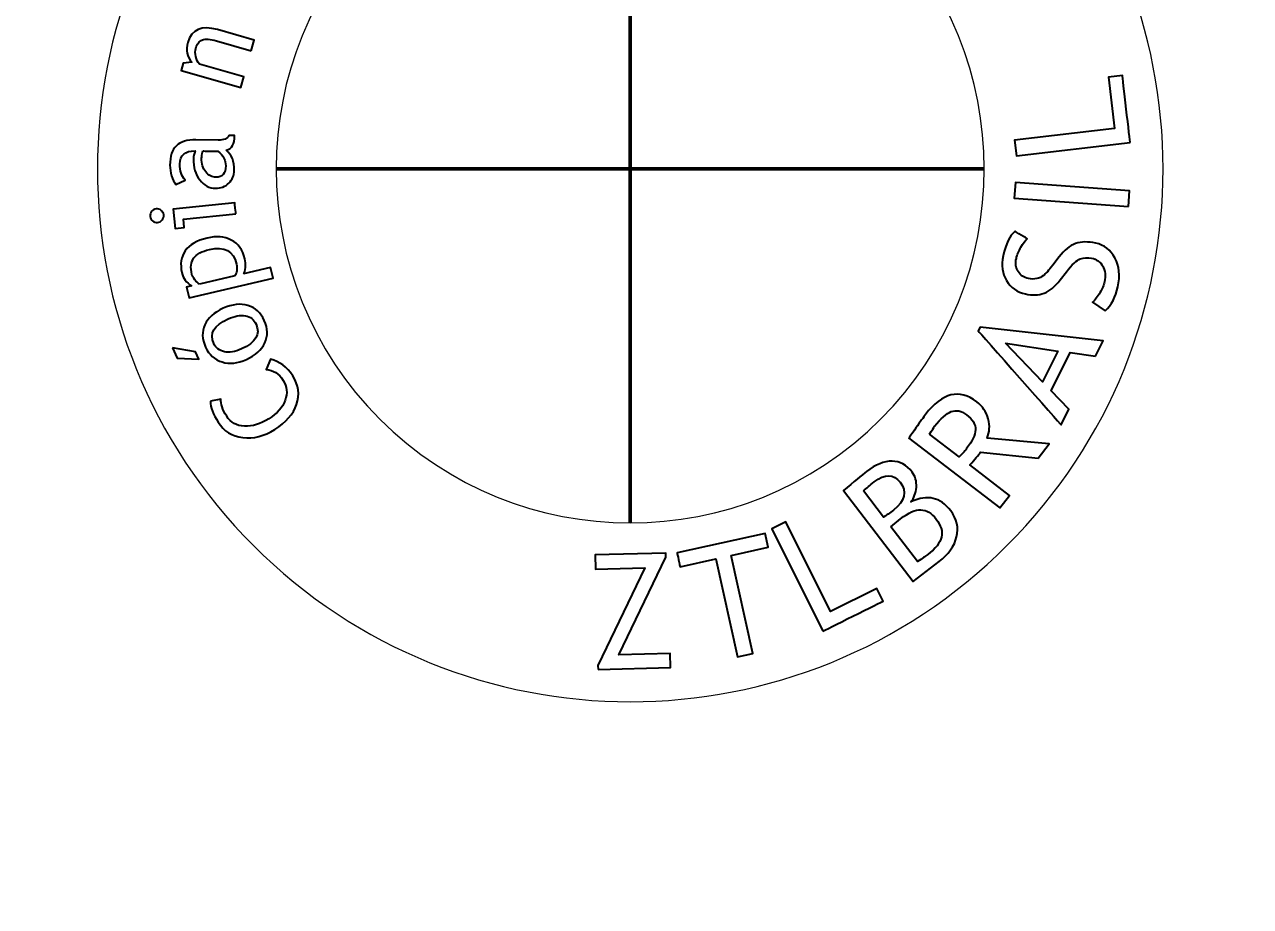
# Model space of a CAD drawing. Header units: millimetres. Extents: x -787 to 5188, y 1170 to 5225.
# Drawn here: x 5008.86 to 5054.88, y 1401.55 to 1434.66 of the extents above; entities that cross this region are included whole.
import ezdxf

# ---------------------------------------------------------------- set-up
doc = ezdxf.new("R2010")
doc.units = ezdxf.units.MM
doc.layers.add('AM_5', color=1, linetype='Continuous', lineweight=25)
doc.layers.add('Camada 1', color=7, linetype='Continuous')
doc.styles.get("Standard").update_dxf_attribs({"font": 'arial.ttf'})
doc.dimstyles.get("Standard").update_dxf_attribs({"dimtxt": 0.18, "dimasz": 0.18, "dimexe": 0.18, "dimexo": 0.0625, "dimgap": 0.09, "dimtad": 0, "dimtih": 1, "dimtoh": 1, "dimdec": 4, "dimzin": 0, "dimdsep": 46, "dimtxsty": 'Standard', "dimcen": 0.09, "dimadec": 0, "dimazin": 0, "dimtfac": 1, "dimtdec": 4, "dimtofl": 0, "dimtmove": 0, "dimatfit": 3, "dimfxl": 1, "dimtolj": 1, "dimtzin": 0, "dimarcsym": 0})

# ---------------------------------------------------------------- blocks, each defined once
blk = doc.blocks.new('*D208')
at = {"layer": 'AM_5', "color": 0, "lineweight": -2, "transparency": 16777216}
for p, q in [((5085.539, 1386.483), (5103.06, 1390.415)), ((5090.81, 1342.248), (5108.4, 1342.248))]:
    blk.add_line(p, q, dxfattribs=at)
blk.add_arc((4888.471, 1342.248), 218.678, 0.65503, 11.99615, dxfattribs=at)
at = {"layer": 'AM_5', "color": 0, "transparency": 16777216}
for points in [[(5101.967, 1387.61), (5102.781, 1387.788), (5101.841, 1390.142)], [(5107.552, 1344.75), (5106.719, 1344.745), (5107.15, 1342.248)]]:
    blk.add_solid(points, dxfattribs=at)
at = {"layer": 'Defpoints', "color": 0, "transparency": 16777216}
for p in [(5085.539, 1386.483), (5060.34, 1380.826), (5106.558, 1358.328), (5052.854, 1342.248), (5090.81, 1342.248)]:
    blk.add_point(p, dxfattribs=at)

msp = doc.modelspace()

# ---------------------------------------------------------------- linework, layer by layer
at = {"layer": 'Camada 1', "lineweight": 20}
for points in [[(5017.45581, 1443.38014), (5025.2663, 1451.19063), (5037.92959, 1451.19063), (5045.74008, 1443.38014), (5045.74008, 1443.38014), (5053.55057, 1435.56966), (5053.55057, 1422.90636), (5045.74008, 1415.09587), (5045.74008, 1415.09587), (5037.92959, 1407.28538), (5025.2663, 1407.28538), (5017.45581, 1415.09587), (5017.45581, 1415.09587), (5009.64532, 1422.90636), (5009.64532, 1435.56966), (5017.45581, 1443.38014)], [(5022.2012, 1438.63475), (5027.39087, 1443.82442), (5035.80502, 1443.82442), (5040.99469, 1438.63475), (5040.99469, 1438.63475), (5046.18436, 1433.44508), (5046.18436, 1425.03094), (5040.99469, 1419.84127), (5040.99469, 1419.84127), (5035.80502, 1414.6516), (5027.39087, 1414.6516), (5022.2012, 1419.84127), (5022.2012, 1419.84127), (5017.01153, 1425.03094), (5017.01153, 1433.44508), (5022.2012, 1438.63475)]]:
    msp.add_open_spline(points, degree=3, knots=[0, 0, 0, 0, 0.2, 0.2, 0.2, 0.2, 0.4, 0.4, 0.4, 0.4, 0.6, 0.6, 0.6, 0.6, 1, 1, 1, 1], dxfattribs=at)
at = {"layer": 'Camada 1', "lineweight": 50}
for points in [[(5031.59794, 1415.9584), (5031.59794, 1415.9584), (5031.59794, 1442.51762), (5031.59794, 1442.51762)], [(5018.31834, 1429.23801), (5018.31834, 1429.23801), (5044.87755, 1429.23801), (5044.87755, 1429.23801)]]:
    msp.add_open_spline(points, degree=3, dxfattribs=at)
at = {"layer": 'Camada 1'}
for points, knots in [([(5017.37272, 1433.66909), (5017.37272, 1433.66909), (5016.06953, 1434.04372), (5016.06953, 1434.04372), (5016.06953, 1434.04372), (5015.83123, 1434.11217), (5015.6541, 1434.12454), (5015.53785, 1434.07999), (5015.53785, 1434.07999), (5015.42167, 1434.03608), (5015.3393, 1433.92924), (5015.29093, 1433.76095), (5015.29093, 1433.76095), (5015.26484, 1433.67037), (5015.2647, 1433.56769), (5015.29036, 1433.45293), (5015.29036, 1433.45293), (5015.31702, 1433.33873), (5015.3615, 1433.24334), (5015.4262, 1433.16761), (5015.4262, 1433.16761), (5015.4262, 1433.16761), (5017.09101, 1432.68904), (5017.09101, 1432.68904), (5017.09101, 1432.68904), (5017.09101, 1432.68904), (5016.9766, 1432.29094), (5016.9766, 1432.29094), (5016.9766, 1432.29094), (5016.9766, 1432.29094), (5014.73833, 1432.93441), (5014.73833, 1432.93441), (5014.73833, 1432.93441), (5014.73833, 1432.93441), (5014.81639, 1433.20622), (5014.81639, 1433.20622), (5014.81639, 1433.20622), (5014.81639, 1433.20622), (5015.1406, 1433.24886), (5015.1406, 1433.24886), (5015.1406, 1433.24886), (5014.95795, 1433.44353), (5014.90881, 1433.68925), (5014.9943, 1433.98673), (5014.9943, 1433.98673), (5015.13544, 1434.4776), (5015.50419, 1434.63719), (5016.1012, 1434.46558), (5016.1012, 1434.46558), (5016.1012, 1434.46558), (5017.4872, 1434.06712), (5017.4872, 1434.06712), (5017.4872, 1434.06712), (5017.4872, 1434.06712), (5017.37272, 1433.66909), (5017.37272, 1433.66909)], [0, 0, 0, 0, 0.06666667, 0.06666667, 0.06666667, 0.06666667, 0.13333333, 0.13333333, 0.13333333, 0.13333333, 0.2, 0.2, 0.2, 0.2, 0.26666667, 0.26666667, 0.26666667, 0.26666667, 0.33333333, 0.33333333, 0.33333333, 0.33333333, 0.4, 0.4, 0.4, 0.4, 0.46666667, 0.46666667, 0.46666667, 0.46666667, 0.53333333, 0.53333333, 0.53333333, 0.53333333, 0.6, 0.6, 0.6, 0.6, 0.66666667, 0.66666667, 0.66666667, 0.66666667, 0.73333333, 0.73333333, 0.73333333, 0.73333333, 0.8, 0.8, 0.8, 0.8, 0.86666667, 0.86666667, 0.86666667, 0.86666667, 1, 1, 1, 1]), ([(5050.36293, 1430.22676), (5050.36293, 1430.22676), (5046.09137, 1429.72987), (5046.09137, 1429.72987), (5046.09137, 1429.72987), (5046.09137, 1429.72987), (5046.02328, 1430.31529), (5046.02328, 1430.31529), (5046.02328, 1430.31529), (5046.02328, 1430.31529), (5049.7691, 1430.75101), (5049.7691, 1430.75101), (5049.7691, 1430.75101), (5049.7691, 1430.75101), (5049.5446, 1432.68077), (5049.5446, 1432.68077), (5049.5446, 1432.68077), (5049.5446, 1432.68077), (5050.07033, 1432.74194), (5050.07033, 1432.74194), (5050.07033, 1432.74194), (5050.07033, 1432.74194), (5050.36293, 1430.22676), (5050.36293, 1430.22676)], [0, 0, 0, 0, 0.14285714, 0.14285714, 0.14285714, 0.14285714, 0.28571429, 0.28571429, 0.28571429, 0.28571429, 0.42857143, 0.42857143, 0.42857143, 0.42857143, 0.57142857, 0.57142857, 0.57142857, 0.57142857, 0.71428571, 0.71428571, 0.71428571, 0.71428572, 1, 1, 1, 1]), ([(5016.43418, 1429.93946), (5016.63995, 1429.77216), (5016.74078, 1429.51774), (5016.73661, 1429.17783), (5016.73661, 1429.17783), (5016.73435, 1428.99526), (5016.66562, 1428.838), (5016.53113, 1428.70605), (5016.53113, 1428.70605), (5016.39663, 1428.5734), (5016.23117, 1428.50863), (5016.0329, 1428.51103), (5016.0329, 1428.51103), (5015.79616, 1428.514), (5015.59789, 1428.6195), (5015.43645, 1428.82789), (5015.43645, 1428.82789), (5015.27566, 1429.0362), (5015.19717, 1429.29981), (5015.20106, 1429.61978), (5015.20106, 1429.61978), (5015.20219, 1429.70661), (5015.22262, 1429.80511), (5015.26258, 1429.91436), (5015.26258, 1429.91436), (5014.88569, 1429.91902), (5014.69512, 1429.75363), (5014.69102, 1429.41747), (5014.69102, 1429.41747), (5014.68784, 1429.15917), (5014.75509, 1428.96012), (5014.89297, 1428.81898), (5014.89297, 1428.81898), (5014.89297, 1428.81898), (5014.54345, 1428.64948), (5014.54345, 1428.64948), (5014.54345, 1428.64948), (5014.48059, 1428.72903), (5014.42769, 1428.83793), (5014.38414, 1428.97666), (5014.38414, 1428.97666), (5014.34065, 1429.11589), (5014.31915, 1429.24826), (5014.32071, 1429.37455), (5014.32071, 1429.37455), (5014.32488, 1429.7122), (5014.40507, 1429.95685), (5014.56056, 1430.10782), (5014.56056, 1430.10782), (5014.71605, 1430.25879), (5014.96114, 1430.33233), (5015.29673, 1430.32823), (5015.29673, 1430.32823), (5015.29673, 1430.32823), (5016.13232, 1430.31797), (5016.13232, 1430.31797), (5016.13232, 1430.31797), (5016.33639, 1430.31543), (5016.47364, 1430.37461), (5016.54336, 1430.49553), (5016.54336, 1430.49553), (5016.54336, 1430.49553), (5016.74828, 1430.49298), (5016.74828, 1430.49298), (5016.74828, 1430.49298), (5016.74623, 1430.32448), (5016.72091, 1430.19861), (5016.67241, 1430.11617), (5016.67241, 1430.11617), (5016.62383, 1430.0328), (5016.54449, 1429.97439), (5016.43418, 1429.93946)], [0, 0, 0, 0, 0.05263158, 0.05263158, 0.05263158, 0.05263158, 0.10526316, 0.10526316, 0.10526316, 0.10526316, 0.15789474, 0.15789474, 0.15789474, 0.15789474, 0.21052632, 0.21052632, 0.21052632, 0.21052632, 0.26315789, 0.26315789, 0.26315789, 0.2631579, 0.31578947, 0.31578947, 0.31578947, 0.31578947, 0.36842105, 0.36842105, 0.36842105, 0.36842105, 0.42105263, 0.42105263, 0.42105263, 0.42105263, 0.47368421, 0.47368421, 0.47368421, 0.47368421, 0.52631579, 0.52631579, 0.52631579, 0.52631579, 0.57894737, 0.57894737, 0.57894737, 0.57894737, 0.63157895, 0.63157895, 0.63157895, 0.63157895, 0.68421053, 0.68421053, 0.68421053, 0.68421053, 0.73684211, 0.73684211, 0.73684211, 0.73684211, 0.78947368, 0.78947368, 0.78947368, 0.78947369, 0.84210526, 0.84210526, 0.84210526, 0.84210526, 0.89473684, 0.89473684, 0.89473684, 0.89473684, 1, 1, 1, 1]), ([(5015.55645, 1429.91082), (5015.5252, 1429.78128), (5015.50929, 1429.69027), (5015.50865, 1429.6383), (5015.50865, 1429.6383), (5015.50603, 1429.43048), (5015.55822, 1429.25979), (5015.66414, 1429.12714), (5015.66414, 1429.12714), (5015.77014, 1428.99455), (5015.89706, 1428.92688), (5016.04386, 1428.92504), (5016.04386, 1428.92504), (5016.28661, 1428.922), (5016.41, 1429.06307), (5016.41353, 1429.34733), (5016.41353, 1429.34733), (5016.41608, 1429.55578), (5016.31899, 1429.74112), (5016.12206, 1429.90382), (5016.12206, 1429.90382), (5016.12206, 1429.90382), (5015.55645, 1429.91082), (5015.55645, 1429.91082)], [0, 0, 0, 0, 0.14285714, 0.14285714, 0.14285714, 0.14285714, 0.28571429, 0.28571429, 0.28571429, 0.28571429, 0.42857143, 0.42857143, 0.42857143, 0.42857143, 0.57142857, 0.57142857, 0.57142857, 0.57142857, 0.71428571, 0.71428571, 0.71428571, 0.71428572, 1, 1, 1, 1]), ([(5050.29958, 1427.82217), (5050.29958, 1427.82217), (5046.01069, 1428.13542), (5046.01069, 1428.13542), (5046.01069, 1428.13542), (5046.01069, 1428.13542), (5046.05361, 1428.72324), (5046.05361, 1428.72324), (5046.05361, 1428.72324), (5046.05361, 1428.72324), (5050.3425, 1428.40999), (5050.3425, 1428.40999), (5050.3425, 1428.40999), (5050.3425, 1428.40999), (5050.29958, 1427.82217), (5050.29958, 1427.82217)], [0, 0, 0, 0, 0.2, 0.2, 0.2, 0.2, 0.4, 0.4, 0.4, 0.4, 0.6, 0.6, 0.6, 0.6, 1, 1, 1, 1]), ([(5016.7953, 1427.55304), (5016.7953, 1427.55304), (5014.82367, 1427.35371), (5014.82367, 1427.35371), (5014.82367, 1427.35371), (5014.82367, 1427.35371), (5014.85592, 1427.03466), (5014.85592, 1427.03466), (5014.85592, 1427.03466), (5014.85592, 1427.03466), (5014.51036, 1426.99966), (5014.51036, 1426.99966), (5014.51036, 1426.99966), (5014.51036, 1426.99966), (5014.43646, 1427.73074), (5014.43646, 1427.73074), (5014.43646, 1427.73074), (5014.43646, 1427.73074), (5016.75365, 1427.96508), (5016.75365, 1427.96508), (5016.75365, 1427.96508), (5016.75365, 1427.96508), (5016.7953, 1427.55304), (5016.7953, 1427.55304)], [0, 0, 0, 0, 0.14285714, 0.14285714, 0.14285714, 0.14285714, 0.28571429, 0.28571429, 0.28571429, 0.28571429, 0.42857143, 0.42857143, 0.42857143, 0.42857143, 0.57142857, 0.57142857, 0.57142857, 0.57142857, 0.71428571, 0.71428571, 0.71428571, 0.71428572, 1, 1, 1, 1]), ([(5013.57775, 1427.45737), (5013.57068, 1427.52766), (5013.5897, 1427.59066), (5013.63418, 1427.64589), (5013.63418, 1427.64589), (5013.67936, 1427.70041), (5013.73664, 1427.73166), (5013.80523, 1427.73859), (5013.80523, 1427.73859), (5013.87622, 1427.7458), (5013.9393, 1427.72671), (5013.99445, 1427.6823), (5013.99445, 1427.6823), (5014.04904, 1427.63705), (5014.08036, 1427.57914), (5014.08736, 1427.50892), (5014.08736, 1427.50892), (5014.09436, 1427.43955), (5014.07527, 1427.37719), (5014.03094, 1427.32196), (5014.03094, 1427.32196), (5013.98561, 1427.26744), (5013.9277, 1427.23612), (5013.85678, 1427.22898), (5013.85678, 1427.22898), (5013.78663, 1427.22191), (5013.72356, 1427.24015), (5013.66989, 1427.28477), (5013.66989, 1427.28477), (5013.61551, 1427.3284), (5013.58496, 1427.38652), (5013.57775, 1427.45737)], [0, 0, 0, 0, 0.11111111, 0.11111111, 0.11111111, 0.11111111, 0.22222222, 0.22222222, 0.22222222, 0.22222222, 0.33333333, 0.33333333, 0.33333333, 0.33333333, 0.44444444, 0.44444444, 0.44444444, 0.44444445, 0.55555556, 0.55555556, 0.55555556, 0.55555556, 0.66666667, 0.66666667, 0.66666667, 0.66666667, 0.77777778, 0.77777778, 0.77777778, 0.77777778, 1, 1, 1, 1]), ([(5017.08656, 1425.30239), (5017.08656, 1425.30239), (5018.09928, 1425.53829), (5018.09928, 1425.53829), (5018.09928, 1425.53829), (5018.09928, 1425.53829), (5018.19325, 1425.13488), (5018.19325, 1425.13488), (5018.19325, 1425.13488), (5018.19325, 1425.13488), (5015.03588, 1424.39935), (5015.03588, 1424.39935), (5015.03588, 1424.39935), (5015.03588, 1424.39935), (5014.9419, 1424.80275), (5014.9419, 1424.80275), (5014.9419, 1424.80275), (5014.9419, 1424.80275), (5015.12837, 1424.84624), (5015.12837, 1424.84624), (5015.12837, 1424.84624), (5014.93957, 1424.96305), (5014.82, 1425.12944), (5014.76965, 1425.34553), (5014.76965, 1425.34553), (5014.69456, 1425.66797), (5014.73663, 1425.94226), (5014.89509, 1426.16818), (5014.89509, 1426.16818), (5015.05433, 1426.39417), (5015.32756, 1426.55242), (5015.71435, 1426.6425), (5015.71435, 1426.6425), (5016.05913, 1426.72283), (5016.36213, 1426.69815), (5016.62248, 1426.56819), (5016.62248, 1426.56819), (5016.88291, 1426.43843), (5017.0529, 1426.20212), (5017.13259, 1425.86023), (5017.13259, 1425.86023), (5017.15501, 1425.76399), (5017.16236, 1425.65764), (5017.15373, 1425.54055), (5017.15373, 1425.54055), (5017.14539, 1425.42274), (5017.12262, 1425.34355), (5017.08656, 1425.30239)], [0, 0, 0, 0, 0.07692308, 0.07692308, 0.07692308, 0.07692308, 0.15384615, 0.15384615, 0.15384615, 0.15384615, 0.23076923, 0.23076923, 0.23076923, 0.23076923, 0.30769231, 0.30769231, 0.30769231, 0.30769231, 0.38461538, 0.38461538, 0.38461538, 0.38461539, 0.46153846, 0.46153846, 0.46153846, 0.46153846, 0.53846154, 0.53846154, 0.53846154, 0.53846154, 0.61538462, 0.61538462, 0.61538462, 0.61538462, 0.69230769, 0.69230769, 0.69230769, 0.69230769, 0.76923077, 0.76923077, 0.76923077, 0.76923077, 0.84615385, 0.84615385, 0.84615385, 0.84615385, 1, 1, 1, 1]), ([(5049.42913, 1423.90692), (5049.42913, 1423.90692), (5048.94554, 1424.23113), (5048.94554, 1424.23113), (5048.94554, 1424.23113), (5049.04729, 1424.32199), (5049.14204, 1424.44192), (5049.22951, 1424.5902), (5049.22951, 1424.5902), (5049.31719, 1424.7394), (5049.37475, 1424.87672), (5049.40212, 1425.00308), (5049.40212, 1425.00308), (5049.45069, 1425.22744), (5049.428, 1425.42112), (5049.33508, 1425.58375), (5049.33508, 1425.58375), (5049.2421, 1425.74646), (5049.10131, 1425.84878), (5048.91223, 1425.88979), (5048.91223, 1425.88979), (5048.77003, 1425.92055), (5048.63052, 1425.91086), (5048.49271, 1425.86172), (5048.49271, 1425.86172), (5048.35489, 1425.81257), (5048.18122, 1425.65022), (5047.97114, 1425.37678), (5047.97114, 1425.37678), (5047.97114, 1425.37678), (5047.73978, 1425.07103), (5047.73978, 1425.07103), (5047.73978, 1425.07103), (5047.5432, 1424.81209), (5047.34097, 1424.64563), (5047.13308, 1424.57167), (5047.13308, 1424.57167), (5046.92406, 1424.497), (5046.69036, 1424.48816), (5046.43269, 1424.54402), (5046.43269, 1424.54402), (5046.11824, 1424.61212), (5045.88185, 1424.7802), (5045.72332, 1425.04748), (5045.72332, 1425.04748), (5045.56479, 1425.31463), (5045.52371, 1425.62201), (5045.59951, 1425.97174), (5045.59951, 1425.97174), (5045.70034, 1426.43716), (5045.84608, 1426.7451), (5046.03742, 1426.8943), (5046.03742, 1426.8943), (5046.03742, 1426.8943), (5046.5022, 1426.6162), (5046.5022, 1426.6162), (5046.5022, 1426.6162), (5046.42993, 1426.55185), (5046.34954, 1426.44614), (5046.26362, 1426.30069), (5046.26362, 1426.30069), (5046.1775, 1426.15418), (5046.11965, 1426.01502), (5046.09052, 1425.88067), (5046.09052, 1425.88067), (5046.0481, 1425.6848), (5046.07065, 1425.51884), (5046.1572, 1425.38322), (5046.1572, 1425.38322), (5046.2434, 1425.24653), (5046.37435, 1425.1597), (5046.54873, 1425.12194), (5046.54873, 1425.12194), (5046.65557, 1425.09882), (5046.75796, 1425.09811), (5046.85476, 1425.11911), (5046.85476, 1425.11911), (5046.95178, 1425.14018), (5047.0372, 1425.18021), (5047.11158, 1425.2389), (5047.11158, 1425.2389), (5047.18675, 1425.29752), (5047.30208, 1425.42741), (5047.45686, 1425.62561), (5047.45686, 1425.62561), (5047.45686, 1425.62561), (5047.69622, 1425.93483), (5047.69622, 1425.93483), (5047.69622, 1425.93483), (5047.89386, 1426.19356), (5048.09991, 1426.35917), (5048.31331, 1426.43497), (5048.31331, 1426.43497), (5048.52757, 1426.50964), (5048.77908, 1426.51551), (5049.07006, 1426.4525), (5049.07006, 1426.4525), (5049.38649, 1426.38398), (5049.62627, 1426.19865), (5049.79173, 1425.89714), (5049.79173, 1425.89714), (5049.95712, 1425.59556), (5049.99326, 1425.2319), (5049.90112, 1424.80671), (5049.90112, 1424.80671), (5049.82016, 1424.43343), (5049.66283, 1424.13312), (5049.42913, 1423.90692)], [0, 0, 0, 0, 0.03571429, 0.03571429, 0.03571429, 0.03571429, 0.07142857, 0.07142857, 0.07142857, 0.07142857, 0.10714286, 0.10714286, 0.10714286, 0.10714286, 0.14285714, 0.14285714, 0.14285714, 0.14285714, 0.17857143, 0.17857143, 0.17857143, 0.17857143, 0.21428571, 0.21428571, 0.21428571, 0.21428572, 0.25, 0.25, 0.25, 0.25, 0.28571429, 0.28571429, 0.28571429, 0.28571429, 0.32142857, 0.32142857, 0.32142857, 0.32142857, 0.35714286, 0.35714286, 0.35714286, 0.35714286, 0.39285714, 0.39285714, 0.39285714, 0.39285714, 0.42857143, 0.42857143, 0.42857143, 0.42857143, 0.46428571, 0.46428571, 0.46428571, 0.46428572, 0.5, 0.5, 0.5, 0.5, 0.53571429, 0.53571429, 0.53571429, 0.53571429, 0.57142857, 0.57142857, 0.57142857, 0.57142857, 0.60714286, 0.60714286, 0.60714286, 0.60714286, 0.64285714, 0.64285714, 0.64285714, 0.64285714, 0.67857143, 0.67857143, 0.67857143, 0.67857143, 0.71428571, 0.71428571, 0.71428571, 0.71428572, 0.75, 0.75, 0.75, 0.75, 0.78571429, 0.78571429, 0.78571429, 0.78571429, 0.82142857, 0.82142857, 0.82142857, 0.82142857, 0.85714286, 0.85714286, 0.85714286, 0.85714286, 0.89285714, 0.89285714, 0.89285714, 0.89285714, 0.92857143, 0.92857143, 0.92857143, 0.92857143, 1, 1, 1, 1]), ([(5015.42981, 1424.91646), (5015.42981, 1424.91646), (5016.75408, 1425.2249), (5016.75408, 1425.2249), (5016.75408, 1425.2249), (5016.78646, 1425.25912), (5016.81008, 1425.32106), (5016.82556, 1425.4115), (5016.82556, 1425.4115), (5016.84133, 1425.50123), (5016.8402, 1425.58481), (5016.8221, 1425.66217), (5016.8221, 1425.66217), (5016.70578, 1426.16174), (5016.36488, 1426.34594), (5015.79885, 1426.21407), (5015.79885, 1426.21407), (5015.51197, 1426.14725), (5015.3154, 1426.03892), (5015.2099, 1425.88943), (5015.2099, 1425.88943), (5015.10461, 1425.73988), (5015.08219, 1425.53503), (5015.14322, 1425.27333), (5015.14322, 1425.27333), (5015.15637, 1425.21691), (5015.19179, 1425.15277), (5015.25084, 1425.07973), (5015.25084, 1425.07973), (5015.3096, 1425.00725), (5015.36956, 1424.95266), (5015.42981, 1424.91646)], [0, 0, 0, 0, 0.11111111, 0.11111111, 0.11111111, 0.11111111, 0.22222222, 0.22222222, 0.22222222, 0.22222222, 0.33333333, 0.33333333, 0.33333333, 0.33333333, 0.44444444, 0.44444444, 0.44444444, 0.44444445, 0.55555556, 0.55555556, 0.55555556, 0.55555556, 0.66666667, 0.66666667, 0.66666667, 0.66666667, 0.77777778, 0.77777778, 0.77777778, 0.77777778, 1, 1, 1, 1]), ([(5017.19071, 1422.08697), (5016.86297, 1421.93798), (5016.55821, 1421.90545), (5016.27671, 1421.99038), (5016.27671, 1421.99038), (5015.99521, 1422.07516), (5015.78923, 1422.2612), (5015.65834, 1422.54906), (5015.65834, 1422.54906), (5015.52046, 1422.85241), (5015.51035, 1423.13151), (5015.62808, 1423.38727), (5015.62808, 1423.38727), (5015.74525, 1423.6426), (5015.97541, 1423.8483), (5016.31928, 1424.00464), (5016.31928, 1424.00464), (5016.66116, 1424.15999), (5016.96988, 1424.19662), (5017.24573, 1424.11495), (5017.24573, 1424.11495), (5017.52107, 1424.03307), (5017.72571, 1423.84469), (5017.85985, 1423.54948), (5017.85985, 1423.54948), (5017.99738, 1423.24676), (5018.00424, 1422.96611), (5017.8817, 1422.70653), (5017.8817, 1422.70653), (5017.75916, 1422.4471), (5017.52857, 1422.24041), (5017.19071, 1422.08697)], [0, 0, 0, 0, 0.11111111, 0.11111111, 0.11111111, 0.11111111, 0.22222222, 0.22222222, 0.22222222, 0.22222222, 0.33333333, 0.33333333, 0.33333333, 0.33333333, 0.44444444, 0.44444444, 0.44444444, 0.44444445, 0.55555556, 0.55555556, 0.55555556, 0.55555556, 0.66666667, 0.66666667, 0.66666667, 0.66666667, 0.77777778, 0.77777778, 0.77777778, 0.77777778, 1, 1, 1, 1]), ([(5017.01019, 1422.48415), (5017.54193, 1422.72584), (5017.72218, 1423.03435), (5017.55169, 1423.40947), (5017.55169, 1423.40947), (5017.4725, 1423.58384), (5017.33928, 1423.68864), (5017.15154, 1423.72321), (5017.15154, 1423.72321), (5016.96373, 1423.75772), (5016.74651, 1423.71939), (5016.4998, 1423.60732), (5016.4998, 1423.60732), (5015.97484, 1423.36874), (5015.79672, 1423.06278), (5015.9665, 1422.68907), (5015.9665, 1422.68907), (5016.04456, 1422.51738), (5016.17616, 1422.41252), (5016.36241, 1422.37419), (5016.36241, 1422.37419), (5016.54859, 1422.33566), (5016.76419, 1422.3725), (5017.01019, 1422.48415)], [0, 0, 0, 0, 0.14285714, 0.14285714, 0.14285714, 0.14285714, 0.28571429, 0.28571429, 0.28571429, 0.28571429, 0.42857143, 0.42857143, 0.42857143, 0.42857143, 0.57142857, 0.57142857, 0.57142857, 0.57142857, 0.71428571, 0.71428571, 0.71428571, 0.71428572, 1, 1, 1, 1]), ([(5049.06072, 1422.20916), (5049.06072, 1422.20916), (5048.11553, 1422.35051), (5048.11553, 1422.35051), (5048.11553, 1422.35051), (5048.11553, 1422.35051), (5047.39365, 1420.91275), (5047.39365, 1420.91275), (5047.39365, 1420.91275), (5047.39365, 1420.91275), (5048.06215, 1420.22035), (5048.06215, 1420.22035), (5048.06215, 1420.22035), (5048.06215, 1420.22035), (5047.76799, 1419.63444), (5047.76799, 1419.63444), (5047.76799, 1419.63444), (5047.76799, 1419.63444), (5044.65644, 1423.15512), (5044.65644, 1423.15512), (5044.65644, 1423.15512), (5044.65644, 1423.15512), (5044.72665, 1423.29492), (5044.72665, 1423.29492), (5044.72665, 1423.29492), (5044.72665, 1423.29492), (5049.35219, 1422.78955), (5049.35219, 1422.78955), (5049.35219, 1422.78955), (5049.35219, 1422.78955), (5049.06072, 1422.20916), (5049.06072, 1422.20916)], [0, 0, 0, 0, 0.11111111, 0.11111111, 0.11111111, 0.11111111, 0.22222222, 0.22222222, 0.22222222, 0.22222222, 0.33333333, 0.33333333, 0.33333333, 0.33333333, 0.44444444, 0.44444444, 0.44444444, 0.44444445, 0.55555556, 0.55555556, 0.55555556, 0.55555556, 0.66666667, 0.66666667, 0.66666667, 0.66666667, 0.77777778, 0.77777778, 0.77777778, 0.77777778, 1, 1, 1, 1]), ([(5014.41171, 1422.52629), (5014.41171, 1422.52629), (5015.27693, 1422.37653), (5015.27693, 1422.37653), (5015.27693, 1422.37653), (5015.27693, 1422.37653), (5015.40223, 1422.1009), (5015.40223, 1422.1009), (5015.40223, 1422.1009), (5015.40223, 1422.1009), (5014.58856, 1422.13703), (5014.58856, 1422.13703), (5014.58856, 1422.13703), (5014.58856, 1422.13703), (5014.41171, 1422.52629), (5014.41171, 1422.52629)], [0, 0, 0, 0, 0.2, 0.2, 0.2, 0.2, 0.4, 0.4, 0.4, 0.4, 0.6, 0.6, 0.6, 0.6, 1, 1, 1, 1]), ([(5045.68995, 1422.69352), (5045.68995, 1422.69352), (5047.07679, 1421.24671), (5047.07679, 1421.24671), (5047.07679, 1421.24671), (5047.07679, 1421.24671), (5047.65295, 1422.39435), (5047.65295, 1422.39435), (5047.65295, 1422.39435), (5047.65295, 1422.39435), (5045.68995, 1422.69352), (5045.68995, 1422.69352)], [0, 0, 0, 0, 0.25, 0.25, 0.25, 0.25, 0.5, 0.5, 0.5, 0.5, 1, 1, 1, 1]), ([(5015.83844, 1420.51408), (5015.83844, 1420.51408), (5016.23046, 1420.59016), (5016.23046, 1420.59016), (5016.23046, 1420.59016), (5016.21865, 1420.41756), (5016.29212, 1420.20578), (5016.45214, 1419.95313), (5016.45214, 1419.95313), (5016.60148, 1419.71738), (5016.82295, 1419.59237), (5017.11675, 1419.57801), (5017.11675, 1419.57801), (5017.41062, 1419.56486), (5017.71793, 1419.65933), (5018.03832, 1419.86234), (5018.03832, 1419.86234), (5018.34492, 1420.05651), (5018.5468, 1420.2871), (5018.64424, 1420.55354), (5018.64424, 1420.55354), (5018.74225, 1420.8204), (5018.71814, 1421.06951), (5018.57155, 1421.30081), (5018.57155, 1421.30081), (5018.41224, 1421.55232), (5018.20075, 1421.69056), (5017.93756, 1421.71376), (5017.93756, 1421.71376), (5017.93756, 1421.71376), (5018.09058, 1422.09347), (5018.09058, 1422.09347), (5018.09058, 1422.09347), (5018.43621, 1422.01371), (5018.7151, 1421.80639), (5018.92758, 1421.47101), (5018.92758, 1421.47101), (5019.15039, 1421.11922), (5019.1989, 1420.76256), (5019.07324, 1420.39917), (5019.07324, 1420.39917), (5018.9478, 1420.03685), (5018.67762, 1419.72424), (5018.26184, 1419.46091), (5018.26184, 1419.46091), (5017.85992, 1419.20636), (5017.45814, 1419.10284), (5017.05552, 1419.15021), (5017.05552, 1419.15021), (5016.6531, 1419.19752), (5016.34395, 1419.39169), (5016.12708, 1419.734), (5016.12708, 1419.734), (5015.94154, 1420.02688), (5015.84551, 1420.28667), (5015.83844, 1420.51408)], [0, 0, 0, 0, 0.06666667, 0.06666667, 0.06666667, 0.06666667, 0.13333333, 0.13333333, 0.13333333, 0.13333333, 0.2, 0.2, 0.2, 0.2, 0.26666667, 0.26666667, 0.26666667, 0.26666667, 0.33333333, 0.33333333, 0.33333333, 0.33333333, 0.4, 0.4, 0.4, 0.4, 0.46666667, 0.46666667, 0.46666667, 0.46666667, 0.53333333, 0.53333333, 0.53333333, 0.53333333, 0.6, 0.6, 0.6, 0.6, 0.66666667, 0.66666667, 0.66666667, 0.66666667, 0.73333333, 0.73333333, 0.73333333, 0.73333333, 0.8, 0.8, 0.8, 0.8, 0.86666667, 0.86666667, 0.86666667, 0.86666667, 1, 1, 1, 1]), ([(5046.91055, 1418.3847), (5046.91055, 1418.3847), (5044.74829, 1418.60086), (5044.74829, 1418.60086), (5044.74829, 1418.60086), (5044.66818, 1418.4967), (5044.5339, 1418.33824), (5044.34609, 1418.12484), (5044.34609, 1418.12484), (5044.34609, 1418.12484), (5045.83342, 1416.98243), (5045.83342, 1416.98243), (5045.83342, 1416.98243), (5045.83342, 1416.98243), (5045.47435, 1416.5149), (5045.47435, 1416.5149), (5045.47435, 1416.5149), (5045.47435, 1416.5149), (5042.06065, 1419.13692), (5042.06065, 1419.13692), (5042.06065, 1419.13692), (5042.07423, 1419.15445), (5042.16141, 1419.27954), (5042.32171, 1419.51282), (5042.32171, 1419.51282), (5042.48251, 1419.74701), (5042.60222, 1419.91424), (5042.68092, 1420.01684), (5042.68092, 1420.01684), (5043.31173, 1420.83801), (5043.95357, 1420.99732), (5044.60623, 1420.49598), (5044.60623, 1420.49598), (5044.82084, 1420.33115), (5044.96339, 1420.11676), (5045.03382, 1419.85286), (5045.03382, 1419.85286), (5045.10411, 1419.58897), (5045.09032, 1419.35061), (5044.99253, 1419.13614), (5044.99253, 1419.13614), (5044.99253, 1419.13614), (5047.32089, 1418.91892), (5047.32089, 1418.91892), (5047.32089, 1418.91892), (5047.32089, 1418.91892), (5046.91055, 1418.3847), (5046.91055, 1418.3847)], [0, 0, 0, 0, 0.07692308, 0.07692308, 0.07692308, 0.07692308, 0.15384615, 0.15384615, 0.15384615, 0.15384615, 0.23076923, 0.23076923, 0.23076923, 0.23076923, 0.30769231, 0.30769231, 0.30769231, 0.30769231, 0.38461538, 0.38461538, 0.38461538, 0.38461539, 0.46153846, 0.46153846, 0.46153846, 0.46153846, 0.53846154, 0.53846154, 0.53846154, 0.53846154, 0.61538462, 0.61538462, 0.61538462, 0.61538462, 0.69230769, 0.69230769, 0.69230769, 0.69230769, 0.76923077, 0.76923077, 0.76923077, 0.76923077, 0.84615385, 0.84615385, 0.84615385, 0.84615385, 1, 1, 1, 1]), ([(5042.83719, 1419.28386), (5042.83719, 1419.28386), (5043.95018, 1418.42896), (5043.95018, 1418.42896), (5043.95018, 1418.42896), (5044.05073, 1418.52867), (5044.1423, 1418.63141), (5044.22348, 1418.73719), (5044.22348, 1418.73719), (5044.43787, 1419.01622), (5044.54825, 1419.25373), (5044.5561, 1419.44995), (5044.5561, 1419.44995), (5044.56324, 1419.64674), (5044.45067, 1419.83427), (5044.2186, 1420.0126), (5044.2186, 1420.0126), (5044.0269, 1420.15975), (5043.8369, 1420.19701), (5043.64825, 1420.12588), (5043.64825, 1420.12588), (5043.45888, 1420.05375), (5043.25128, 1419.87075), (5043.02479, 1419.57582), (5043.02479, 1419.57582), (5042.98929, 1419.52957), (5042.92707, 1419.43214), (5042.83719, 1419.28386)], [0, 0, 0, 0, 0.125, 0.125, 0.125, 0.125, 0.25, 0.25, 0.25, 0.25, 0.375, 0.375, 0.375, 0.375, 0.5, 0.5, 0.5, 0.5, 0.625, 0.625, 0.625, 0.625, 0.75, 0.75, 0.75, 0.75, 1, 1, 1, 1]), ([(5043.1957, 1414.49759), (5043.1957, 1414.49759), (5042.22159, 1413.74834), (5042.22159, 1413.74834), (5042.22159, 1413.74834), (5042.22159, 1413.74834), (5039.59737, 1417.16027), (5039.59737, 1417.16027), (5039.59737, 1417.16027), (5039.9976, 1417.49968), (5040.28836, 1417.73982), (5040.47199, 1417.88103), (5040.47199, 1417.88103), (5040.80964, 1418.14075), (5041.1267, 1418.26944), (5041.42369, 1418.26647), (5041.42369, 1418.26647), (5041.7206, 1418.26343), (5041.97233, 1418.12696), (5042.18015, 1417.85677), (5042.18015, 1417.85677), (5042.30177, 1417.69866), (5042.3541, 1417.50888), (5042.33685, 1417.28812), (5042.33685, 1417.28812), (5042.31867, 1417.06672), (5042.25206, 1416.88528), (5042.13412, 1416.74273), (5042.13412, 1416.74273), (5042.45352, 1416.88478), (5042.73219, 1416.927), (5042.97077, 1416.87156), (5042.97077, 1416.87156), (5043.21012, 1416.81535), (5043.4289, 1416.65738), (5043.62816, 1416.39829), (5043.62816, 1416.39829), (5043.85854, 1416.09876), (5043.93286, 1415.77526), (5043.85027, 1415.42722), (5043.85027, 1415.42722), (5043.76852, 1415.07975), (5043.54932, 1414.76947), (5043.1957, 1414.49759)], [0, 0, 0, 0, 0.08333333, 0.08333333, 0.08333333, 0.08333333, 0.16666667, 0.16666667, 0.16666667, 0.16666667, 0.25, 0.25, 0.25, 0.25, 0.33333333, 0.33333333, 0.33333333, 0.33333333, 0.41666667, 0.41666667, 0.41666667, 0.41666667, 0.5, 0.5, 0.5, 0.5, 0.58333333, 0.58333333, 0.58333333, 0.58333333, 0.66666667, 0.66666667, 0.66666667, 0.66666667, 0.75, 0.75, 0.75, 0.75, 0.83333333, 0.83333333, 0.83333333, 0.83333333, 1, 1, 1, 1]), ([(5040.34931, 1417.14938), (5040.34931, 1417.14938), (5041.10471, 1416.16728), (5041.10471, 1416.16728), (5041.10471, 1416.16728), (5041.20986, 1416.23283), (5041.33502, 1416.3215), (5041.47884, 1416.43223), (5041.47884, 1416.43223), (5041.91979, 1416.77136), (5042.0026, 1417.12089), (5041.72633, 1417.48003), (5041.72633, 1417.48003), (5041.48316, 1417.79617), (5041.15895, 1417.79851), (5040.75363, 1417.48681), (5040.75363, 1417.48681), (5040.59793, 1417.36703), (5040.46315, 1417.2546), (5040.34931, 1417.14938)], [0, 0, 0, 0, 0.16666667, 0.16666667, 0.16666667, 0.16666667, 0.33333333, 0.33333333, 0.33333333, 0.33333333, 0.5, 0.5, 0.5, 0.5, 0.66666667, 0.66666667, 0.66666667, 0.66666667, 1, 1, 1, 1]), ([(5041.38154, 1415.80729), (5041.38154, 1415.80729), (5042.38507, 1414.50254), (5042.38507, 1414.50254), (5042.38507, 1414.50254), (5042.5564, 1414.61037), (5042.68488, 1414.69643), (5042.76988, 1414.76191), (5042.76988, 1414.76191), (5043.06156, 1414.98613), (5043.23148, 1415.20413), (5043.28133, 1415.41704), (5043.28133, 1415.41704), (5043.33125, 1415.63002), (5043.26358, 1415.85608), (5043.07902, 1416.09608), (5043.07902, 1416.09608), (5042.90791, 1416.31853), (5042.71847, 1416.43344), (5042.50931, 1416.44065), (5042.50931, 1416.44065), (5042.30008, 1416.44793), (5042.04538, 1416.33678), (5041.74662, 1416.10704), (5041.74662, 1416.10704), (5041.74662, 1416.10704), (5041.38154, 1415.80729), (5041.38154, 1415.80729)], [0, 0, 0, 0, 0.125, 0.125, 0.125, 0.125, 0.25, 0.25, 0.25, 0.25, 0.375, 0.375, 0.375, 0.375, 0.5, 0.5, 0.5, 0.5, 0.625, 0.625, 0.625, 0.625, 0.75, 0.75, 0.75, 0.75, 1, 1, 1, 1]), ([(5038.8245, 1411.8837), (5038.8245, 1411.8837), (5036.90683, 1415.73291), (5036.90683, 1415.73291), (5036.90683, 1415.73291), (5036.90683, 1415.73291), (5037.4344, 1415.99574), (5037.4344, 1415.99574), (5037.4344, 1415.99574), (5037.4344, 1415.99574), (5039.11605, 1412.62029), (5039.11605, 1412.62029), (5039.11605, 1412.62029), (5039.11605, 1412.62029), (5040.85489, 1413.48657), (5040.85489, 1413.48657), (5040.85489, 1413.48657), (5040.85489, 1413.48657), (5041.09092, 1413.01281), (5041.09092, 1413.01281), (5041.09092, 1413.01281), (5041.09092, 1413.01281), (5038.8245, 1411.8837), (5038.8245, 1411.8837)], [0, 0, 0, 0, 0.14285714, 0.14285714, 0.14285714, 0.14285714, 0.28571429, 0.28571429, 0.28571429, 0.28571429, 0.42857143, 0.42857143, 0.42857143, 0.42857143, 0.57142857, 0.57142857, 0.57142857, 0.57142857, 0.71428571, 0.71428571, 0.71428571, 0.71428572, 1, 1, 1, 1]), ([(5035.38358, 1414.72952), (5035.38358, 1414.72952), (5036.19873, 1411.04762), (5036.19873, 1411.04762), (5036.19873, 1411.04762), (5036.19873, 1411.04762), (5035.62329, 1410.9202), (5035.62329, 1410.9202), (5035.62329, 1410.9202), (5035.62329, 1410.9202), (5034.80814, 1414.6021), (5034.80814, 1414.6021), (5034.80814, 1414.6021), (5034.80814, 1414.6021), (5033.46923, 1414.30575), (5033.46923, 1414.30575), (5033.46923, 1414.30575), (5033.46923, 1414.30575), (5033.35482, 1414.82251), (5033.35482, 1414.82251), (5033.35482, 1414.82251), (5033.35482, 1414.82251), (5036.66684, 1415.55571), (5036.66684, 1415.55571), (5036.66684, 1415.55571), (5036.66684, 1415.55571), (5036.78125, 1415.03895), (5036.78125, 1415.03895), (5036.78125, 1415.03895), (5036.78125, 1415.03895), (5035.38358, 1414.72952), (5035.38358, 1414.72952)], [0, 0, 0, 0, 0.11111111, 0.11111111, 0.11111111, 0.11111111, 0.22222222, 0.22222222, 0.22222222, 0.22222222, 0.33333333, 0.33333333, 0.33333333, 0.33333333, 0.44444444, 0.44444444, 0.44444444, 0.44444445, 0.55555556, 0.55555556, 0.55555556, 0.55555556, 0.66666667, 0.66666667, 0.66666667, 0.66666667, 0.77777778, 0.77777778, 0.77777778, 0.77777778, 1, 1, 1, 1]), ([(5030.3895, 1410.44905), (5030.3895, 1410.44905), (5030.38582, 1410.59542), (5030.38582, 1410.59542), (5030.38582, 1410.59542), (5030.38582, 1410.59542), (5032.13994, 1414.26566), (5032.13994, 1414.26566), (5032.13994, 1414.26566), (5032.13994, 1414.26566), (5030.29404, 1414.21892), (5030.29404, 1414.21892), (5030.29404, 1414.21892), (5030.29404, 1414.21892), (5030.28068, 1414.74805), (5030.28068, 1414.74805), (5030.28068, 1414.74805), (5030.28068, 1414.74805), (5032.93218, 1414.81522), (5032.93218, 1414.81522), (5032.93218, 1414.81522), (5032.93218, 1414.81522), (5032.93586, 1414.66885), (5032.93586, 1414.66885), (5032.93586, 1414.66885), (5032.93586, 1414.66885), (5031.17573, 1410.9984), (5031.17573, 1410.9984), (5031.17573, 1410.9984), (5031.17573, 1410.9984), (5033.0939, 1411.04698), (5033.0939, 1411.04698), (5033.0939, 1411.04698), (5033.0939, 1411.04698), (5033.10726, 1410.51785), (5033.10726, 1410.51785), (5033.10726, 1410.51785), (5033.10726, 1410.51785), (5030.3895, 1410.44905), (5030.3895, 1410.44905)], [0, 0, 0, 0, 0.09090909, 0.09090909, 0.09090909, 0.09090909, 0.18181818, 0.18181818, 0.18181818, 0.18181818, 0.27272727, 0.27272727, 0.27272727, 0.27272727, 0.36363636, 0.36363636, 0.36363636, 0.36363636, 0.45454545, 0.45454545, 0.45454545, 0.45454546, 0.54545455, 0.54545455, 0.54545455, 0.54545455, 0.63636364, 0.63636364, 0.63636364, 0.63636364, 0.72727273, 0.72727273, 0.72727273, 0.72727273, 0.81818182, 0.81818182, 0.81818182, 0.81818182, 1, 1, 1, 1])]:
    msp.add_open_spline(points, degree=3, knots=knots, dxfattribs=at)

# ---------------------------------------------------------------- dimensions: what is measured, and where the dimension line sits
at = {"layer": 'AM_5'}
dim = msp.add_angular_dim_2l(base=(5106.55787, 1358.32844), line1=((5052.85387, 1342.24789), (5090.81006, 1342.24789)), line2=((5085.53936, 1386.48264), (5060.34033, 1380.82635)), text=' ', dimstyle='Standard', override={"dimtxt": 2.5, "dimasz": 2.5, "dimexe": 1.25, "dimexo": 0, "dimgap": 0.625, "dimtad": 2, "dimtih": 0, "dimtoh": 0, "dimzin": 8, "dimcen": 2.5, "dimadec": 4, "dimazin": 2, "dimtofl": 1}, dxfattribs=at)
dim.commit()
dim.dimension.update_dxf_attribs({"geometry": '*D208', "text_midpoint": (-787.42726, 5225.12658)})

doc.saveas('drawing.dxf')
